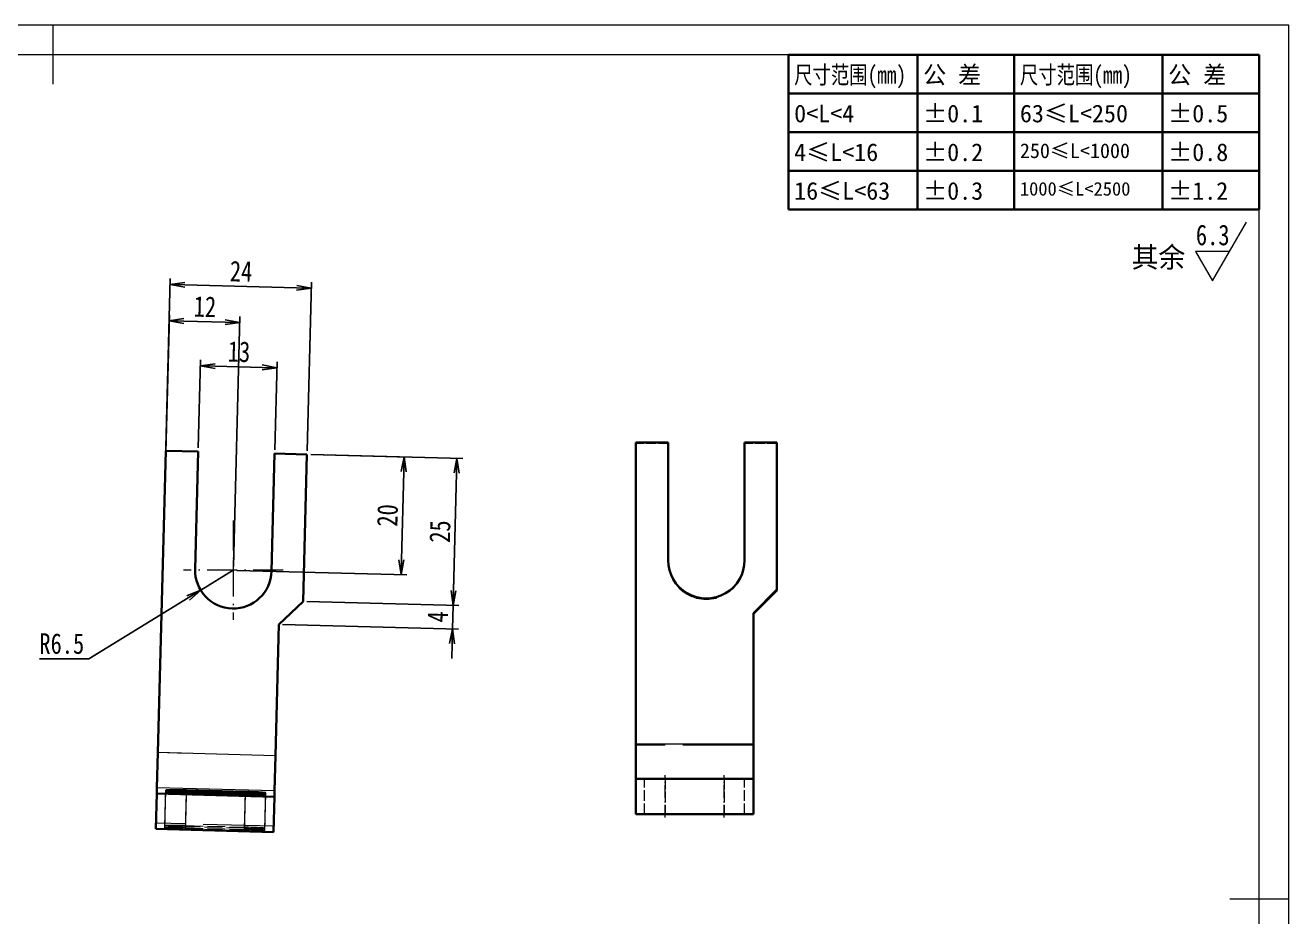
# Model space of a CAD drawing. Header units: millimetres. Extents: x -15766 to 80009, y -9701 to 15159.
# Drawn here: x 8024 to 8238.7, y 13399.3 to 13550.7 of the extents above; entities that cross this region are included whole.
import ezdxf
from ezdxf.enums import TextEntityAlignment as Align

# ---------------------------------------------------------------- set-up
doc = ezdxf.new("R2010")
doc.units = ezdxf.units.MM
for name, pattern in [('CENTER-HOKUTO_1', [16, 13, -1, 1, -1]), ('DASHDOT', [18.5, 12, -3, 0.5, -3]), ('DASHED', [15, 12, -3]), ('HIDDEN-HOKUTO_1', [2, 1, -1])]:
    doc.linetypes.add(name, pattern=pattern)
doc.layers.get('DEFPOINTS').update_dxf_attribs({"lineweight": 18})
for name, color, linetype, lineweight in [('AM_7', 2, 'CENTER-HOKUTO_1', 18), ('AM_HID', 1, 'HIDDEN-HOKUTO_1', 18), ('AM_VIS', 7, 'Continuous', 18), ('CDRAFT0', 7, 'Continuous', 18), ('DIM', 253, 'Continuous', 20), ('title_frame', 7, 'Continuous', 18), ('word_dim', 9, 'Continuous', 18), ('尺寸线层', 3, 'Continuous', 18), ('粗实线层', 7, 'Continuous', 35), ('粗实线层_1', 7, 'Continuous', 15)]:
    doc.layers.add(name, color=color, linetype=linetype, lineweight=lineweight)
doc.styles.add('DIM', font='', dxfattribs={"width": 0.8})
doc.styles.get('DIM').set_extended_font_data('NSimSun')
doc.dimstyles.new('1-1$0', dxfattribs={"dimtxt": 3.5, "dimasz": 2.5, "dimexe": 1, "dimexo": 0.625, "dimgap": 0.8, "dimtad": 1, "dimdsep": 46, "dimtxsty": 'DIM', "dimblk": 'OPEN', "dimcen": 0, "dimdle": 5, "dimclrd": 256, "dimclre": 256, "dimclrt": 3, "dimazin": 3, "dimtfac": 0.5, "dimtmove": 0, "dimatfit": 3, "dimldrblk": 'OPEN', "dimfxl": 0, "dimtolj": 1, "dimarcsym": 0})
doc.dimstyles.new('1-1$4', dxfattribs={"dimtxt": 3.5, "dimasz": 2.5, "dimexe": 1, "dimexo": 0.625, "dimgap": 0.8, "dimtad": 1, "dimtih": 1, "dimtoh": 1, "dimzin": 12, "dimdsep": 46, "dimtxsty": 'DIM', "dimblk": 'OPEN', "dimcen": 0, "dimdle": 5, "dimclrd": 256, "dimclre": 256, "dimclrt": 3, "dimazin": 3, "dimtfac": 0.5, "dimtmove": 0, "dimatfit": 3, "dimldrblk": 'OPEN', "dimfxl": 0, "dimtolj": 1, "dimarcsym": 0})

# ---------------------------------------------------------------- blocks, each defined once
blk = doc.blocks.new('*X588')
at = {"layer": 'CDRAFT0'}
for p, q in [((420, 297), (0, 297)), ((420, 0), (420, 297))]:
    blk.add_line(p, q, dxfattribs=at)
at = {"layer": '粗实线层_1'}
for p, q in [((210, 297), (210, 287)), ((415, 292), (25, 292)), ((415, 5), (415, 292)), ((420, 148.5), (410, 148.5))]:
    blk.add_line(p, q, dxfattribs=at)
blk = doc.blocks.new('自由公差_1')
at = {"layer": '粗实线层'}
for p, q in [((-80, 0), (0, 0)), ((-80, 0), (-80, -26.3)), ((-58.08, 0), (-58.08, -26.3)), ((-41.64, 0), (-41.64, -26.3)), ((-16.44, 0), (-16.44, -26.3)), ((0, 0), (0, -26.3)), ((-80, -6.58), (0, -6.58)), ((-80, -13.15), (0, -13.15)), ((-80, -19.73), (0, -19.73)), ((-80, -26.3), (0, -26.3))]:
    blk.add_line(p, q, dxfattribs=at)
at = {"layer": '尺寸线层', "linetype": 'Continuous', "attachment_point": 1, "line_spacing_factor": 0.9}
for s, insert, char_height, width in [('{\\W0.8;尺寸范围(mm)}', (-79.04, -1.92), 3, 22.6032), ('公 差', (-57.12, -1.92), 3, 22.6032), ('{\\W0.8;尺寸范围(mm)}', (-40.68, -1.92), 3, 22.6032), ('公 差', (-15.48, -1.92), 3, 22.6032), ('0<L<4', (-79.04, -8.49), 3, 22.6032), ('%%P0.1', (-57.12, -8.49), 3, 12.7119), ('63≤L<250', (-40.68, -8.49), 3, 22.6032), ('%%P0.5', (-15.48, -8.49), 3, 12.5771), ('4≤L<16', (-79.04, -15.07), 3, 22.6032), ('%%P0.2', (-57.12, -15.07), 3, 12.4769), ('250≤L<1000', (-40.68, -15.07), 2.5, 22.6032), ('%%P0.8', (-15.48, -15.07), 3, 13.0759), ('16≤L<63', (-79.04, -21.64), 3, 22.6032), ('%%P0.3', (-57.12, -21.64), 3, 12.7119), ('1000≤L<2500', (-40.68, -21.64), 2.3, 22.6032), ('%%P1.2', (-15.48, -21.64), 3, 12.8764)]:
    blk.add_mtext(s, dxfattribs=dict(at, insert=insert, char_height=char_height, width=width))
blk = doc.blocks.new('_OPEN')
at = {"color": 0, "linetype": 'ByBlock', "lineweight": -2}
for p, q in [((-1, 0.166667), (0, 0)), ((-1, -0.166667), (0, 0)), ((0, 0), (-1, 0))]:
    blk.add_line(p, q, dxfattribs=at)
blk = doc.blocks.new('*D929')
at = {"layer": 'DEFPOINTS', "color": 0, "transparency": 16777216}
for p in [(8072.64, 13506.06), (8047.91, 13478.44), (8071.9, 13477.82)]:
    blk.add_point(p, dxfattribs=at)
at = {"layer": 'word_dim', "linetype": 'Continuous', "lineweight": -2, "transparency": 16777216}
for p, q in [((8047.93, 13479.07), (8048.68, 13507.69)), ((8051.15, 13506.62), (8070.14, 13506.13)), ((8071.92, 13478.44), (8072.67, 13507.06))]:
    blk.add_line(p, q, dxfattribs=at)
at = {"layer": 'word_dim', "lineweight": -2, "transparency": 16777216, "xscale": 2.5, "yscale": 2.5, "zscale": 2.5}
for p, rotation in [((8048.65, 13506.69), 178.499877749675), ((8072.64, 13506.06), 358.499877749675)]:
    blk.add_blockref('_OPEN', p, dxfattribs=dict(at, rotation=rotation))
at = {"layer": 'word_dim', "color": 3, "transparency": 16777216, "insert": (8060.71, 13508.93), "char_height": 3.5, "attachment_point": 5, "rotation": 358.4999, "style": 'DIM'}
blk.add_mtext('\\A1;24', dxfattribs=at)
blk = doc.blocks.new('*D930')
at = {"layer": 'DEFPOINTS', "color": 0, "transparency": 16777216}
for p in [(8066.79, 13492.54), (8053.41, 13478.3), (8066.41, 13477.96)]:
    blk.add_point(p, dxfattribs=at)
at = {"layer": 'word_dim', "linetype": 'Continuous', "lineweight": -2, "transparency": 16777216}
for p, q in [((8053.43, 13478.92), (8053.82, 13493.88)), ((8066.42, 13478.58), (8066.81, 13493.54)), ((8056.29, 13492.82), (8064.29, 13492.61))]:
    blk.add_line(p, q, dxfattribs=at)
at = {"layer": 'word_dim', "lineweight": -2, "transparency": 16777216, "xscale": 2.5, "yscale": 2.5, "zscale": 2.5}
for p, rotation in [((8053.79, 13492.88), 178.4992546463609), ((8066.79, 13492.54), 358.499254646361)]:
    blk.add_blockref('_OPEN', p, dxfattribs=dict(at, rotation=rotation))
at = {"layer": 'word_dim', "color": 3, "transparency": 16777216, "insert": (8060.36, 13495.26), "char_height": 3.5, "attachment_point": 5, "rotation": 358.4993, "style": 'DIM'}
blk.add_mtext('\\A1;13', dxfattribs=at)
blk = doc.blocks.new('*D931')
at = {"layer": 'DEFPOINTS', "color": 0, "transparency": 16777216}
for p in [(8048.49, 13500.54), (8047.39, 13458.45), (8059.38, 13458.14)]:
    blk.add_point(p, dxfattribs=at)
at = {"layer": 'word_dim', "linetype": 'Continuous', "lineweight": -2, "transparency": 16777216}
for p, q in [((8047.4, 13459.08), (8048.52, 13501.54)), ((8057.99, 13500.29), (8050.99, 13500.47)), ((8059.4, 13458.76), (8060.51, 13501.23))]:
    blk.add_line(p, q, dxfattribs=at)
at = {"layer": 'word_dim', "lineweight": -2, "transparency": 16777216, "xscale": 2.5, "yscale": 2.5, "zscale": 2.5}
for p, rotation in [((8048.49, 13500.54), 178.4998694845923), ((8060.49, 13500.23), 358.4998694845924)]:
    blk.add_blockref('_OPEN', p, dxfattribs=dict(at, rotation=rotation))
at = {"layer": 'word_dim', "color": 3, "transparency": 16777216, "insert": (8054.56, 13502.93), "char_height": 3.5, "attachment_point": 5, "rotation": 358.4999, "style": 'DIM'}
blk.add_mtext('\\A1;12', dxfattribs=at)
blk = doc.blocks.new('*D932')
at = {"layer": 'DEFPOINTS', "color": 0, "transparency": 16777216}
for p in [(8071.9, 13477.82), (8088.4, 13477.38), (8059.38, 13458.14)]:
    blk.add_point(p, dxfattribs=at)
at = {"layer": 'word_dim', "linetype": 'Continuous', "lineweight": -2, "transparency": 16777216}
for p, q in [((8072.53, 13477.8), (8089.4, 13477.36)), ((8087.94, 13459.89), (8088.34, 13474.88)), ((8060.01, 13458.12), (8088.88, 13457.36))]:
    blk.add_line(p, q, dxfattribs=at)
at = {"layer": 'word_dim', "lineweight": -2, "transparency": 16777216, "xscale": 2.5, "yscale": 2.5, "zscale": 2.5}
for p, rotation in [((8088.4, 13477.38), 88.49925464624279), ((8087.88, 13457.39), 268.4992546462428)]:
    blk.add_blockref('_OPEN', p, dxfattribs=dict(at, rotation=rotation))
at = {"layer": 'word_dim', "color": 3, "transparency": 16777216, "insert": (8085.59, 13467.45), "char_height": 3.5, "attachment_point": 5, "rotation": 88.4993, "style": 'DIM'}
blk.add_mtext('\\A1;20', dxfattribs=at)
blk = doc.blocks.new('*D933')
at = {"layer": 'DEFPOINTS', "color": 0, "transparency": 16777216}
for p in [(8071.9, 13477.82), (8071.25, 13452.82), (8096.73, 13452.16)]:
    blk.add_point(p, dxfattribs=at)
at = {"layer": 'word_dim', "linetype": 'Continuous', "lineweight": -2, "transparency": 16777216}
for p, q in [((8072.53, 13477.8), (8098.39, 13477.12)), ((8097.32, 13474.65), (8096.8, 13454.66)), ((8071.87, 13452.81), (8097.73, 13452.13))]:
    blk.add_line(p, q, dxfattribs=at)
at = {"layer": 'word_dim', "lineweight": -2, "transparency": 16777216, "xscale": 2.5, "yscale": 2.5, "zscale": 2.5}
for p, rotation in [((8097.39, 13477.15), 88.49925464624282), ((8096.73, 13452.16), 268.4992546462428)]:
    blk.add_blockref('_OPEN', p, dxfattribs=dict(at, rotation=rotation))
at = {"layer": 'word_dim', "color": 3, "transparency": 16777216, "insert": (8094.51, 13464.72), "char_height": 3.5, "attachment_point": 5, "rotation": 88.4993, "style": 'DIM'}
blk.add_mtext('\\A1;25', dxfattribs=at)
blk = doc.blocks.new('*D934')
at = {"layer": 'DEFPOINTS', "color": 0, "transparency": 16777216}
for p in [(8071.25, 13452.82), (8067.15, 13448.93), (8096.63, 13448.16)]:
    blk.add_point(p, dxfattribs=at)
at = {"layer": 'word_dim', "linetype": 'Continuous', "lineweight": -2, "transparency": 16777216}
for p, q in [((8096.8, 13454.66), (8096.86, 13457.15)), ((8071.87, 13452.81), (8097.73, 13452.13)), ((8096.73, 13452.16), (8096.63, 13448.16)), ((8067.77, 13448.91), (8097.63, 13448.13)), ((8096.56, 13445.66), (8096.5, 13443.16))]:
    blk.add_line(p, q, dxfattribs=at)
at = {"layer": 'word_dim', "lineweight": -2, "transparency": 16777216, "xscale": 2.5, "yscale": 2.5, "zscale": 2.5}
for p, rotation in [((8096.73, 13452.16), 268.4992546462428), ((8096.63, 13448.16), 88.49925464624279)]:
    blk.add_blockref('_OPEN', p, dxfattribs=dict(at, rotation=rotation))
at = {"layer": 'word_dim', "color": 3, "transparency": 16777216, "insert": (8094.13, 13450.22), "char_height": 3.5, "attachment_point": 5, "rotation": 88.4993, "style": 'DIM'}
blk.add_mtext('\\A1;4', dxfattribs=at)
blk = doc.blocks.new('*D935')
at = {"layer": 'DEFPOINTS', "color": 0, "transparency": 16777216}
for p in [(8059.38, 13458.14), (8053.84, 13454.74)]:
    blk.add_point(p, dxfattribs=at)
at = {"layer": 'word_dim', "linetype": 'Continuous', "lineweight": -2, "transparency": 16777216}
for p, q in [((8059.38, 13458.14), (8053.84, 13454.74)), ((8034.86, 13443.1), (8051.71, 13453.43)), ((8026.44, 13443.1), (8034.86, 13443.1))]:
    blk.add_line(p, q, dxfattribs=at)
at = {"layer": 'word_dim', "lineweight": -2, "transparency": 16777216, "xscale": 2.5, "yscale": 2.5, "zscale": 2.5, "rotation": 31.50375113062553}
blk.add_blockref('_OPEN', (8053.84, 13454.74), dxfattribs=at)
at = {"layer": 'word_dim', "color": 3, "transparency": 16777216, "insert": (8030.24, 13445.65), "char_height": 3.5, "attachment_point": 5, "style": 'DIM'}
blk.add_mtext('\\A1;R6.5', dxfattribs=at)

msp = doc.modelspace()

# ---------------------------------------------------------------- linework, layer by layer
at = {"color": 7, "lineweight": 13}
for p, q in [((8066.56202, 13426.62787), (8046.56885, 13427.15131)), ((8147.7663, 13428.55609), (8127.7663, 13428.55609)), ((8066.40528, 13420.6319), (8046.41211, 13421.15546))]:
    msp.add_line(p, q, dxfattribs=at)
at = {"color": 7, "lineweight": 13, "ltscale": 0.004582}
for p, q in [((8051.40284, 13420.74176), (8051.39795, 13420.55854)), ((8051.39258, 13420.34919), (8051.3877, 13420.16596)), ((8061.38916, 13420.08747), (8061.38428, 13419.90424))]:
    msp.add_line(p, q, dxfattribs=at)
at = {"color": 7, "lineweight": 13, "ltscale": 0.004579}
msp.add_line((8061.39942, 13420.47992), (8061.39454, 13420.29682), dxfattribs=at)
at = {"layer": 'AM_7', "linetype": 'DASHDOT', "lineweight": 13, "ltscale": 0.422501}
msp.add_line((8059.38428, 13466.58661), (8059.38428, 13449.68659), dxfattribs=at)
at = {"layer": 'AM_7', "linetype": 'DASHDOT', "lineweight": 13, "ltscale": 0.422498}
msp.add_line((8067.83448, 13458.13666), (8050.93457, 13458.13666), dxfattribs=at)
at = {"layer": 'AM_7', "linetype": 'DASHDOT', "lineweight": 13, "ltscale": 0.179999}
for p, q in [((8132.7663, 13416.11322), (8132.7663, 13423.31317)), ((8142.7663, 13416.11322), (8142.7663, 13423.31317))]:
    msp.add_line(p, q, dxfattribs=at)
at = {"layer": 'AM_HID', "linetype": 'DASHED', "lineweight": 13, "ltscale": 0.1375}
for p, q in [((8133.2663, 13479.69159), (8127.7663, 13479.69159)), ((8151.7663, 13479.69159), (8146.2663, 13479.69159))]:
    msp.add_line(p, q, dxfattribs=at)
at = {"layer": 'AM_HID', "linetype": 'DASHED', "lineweight": 13, "ltscale": 0.003928}
for p, q in [((8133.2663, 13459.69843), (8133.2663, 13459.85553)), ((8146.2663, 13459.69843), (8146.2663, 13459.85553))]:
    msp.add_line(p, q, dxfattribs=at)
at = {"layer": 'AM_HID', "linetype": 'DASHED', "lineweight": 13}
for p, q in [((8066.56202, 13426.62787), (8046.56885, 13427.15131)), ((8147.7663, 13428.39911), (8127.7663, 13428.39911)), ((8066.24805, 13414.63605), (8046.25489, 13415.15961))]:
    msp.add_line(p, q, dxfattribs=at)
at = {"layer": 'AM_HID', "linetype": 'DASHED', "lineweight": 13, "ltscale": 0.15}
for p, q in [((8129.2663, 13416.7132), (8129.2663, 13422.7132)), ((8129.2663, 13416.7132), (8129.2663, 13422.7132)), ((8132.7663, 13422.7132), (8132.7663, 13416.7132)), ((8132.7663, 13422.7132), (8132.7663, 13416.7132)), ((8132.7663, 13422.7132), (8132.7663, 13416.7132)), ((8132.7663, 13422.7132), (8132.7663, 13416.7132)), ((8142.7663, 13422.7132), (8142.7663, 13416.7132)), ((8142.7663, 13422.7132), (8142.7663, 13416.7132)), ((8142.7663, 13422.7132), (8142.7663, 13416.7132)), ((8142.7663, 13422.7132), (8142.7663, 13416.7132)), ((8146.2663, 13416.7132), (8146.2663, 13422.7132)), ((8146.2663, 13416.7132), (8146.2663, 13422.7132))]:
    msp.add_line(p, q, dxfattribs=at)
at = {"layer": 'AM_HID', "linetype": 'DASHED', "lineweight": 13, "ltscale": 0.149951}
for p, q in [((8047.74463, 13414.74579), (8047.90186, 13420.74176)), ((8064.72852, 13413.90827), (8064.88575, 13419.90424))]:
    msp.add_line(p, q, dxfattribs=at)
at = {"layer": 'AM_HID', "linetype": 'DASHED', "lineweight": 13, "ltscale": 0.149947}
for p, q in [((8051.39795, 13420.55854), (8051.24122, 13414.56269)), ((8051.3877, 13420.16596), (8051.23096, 13414.17011)), ((8061.38428, 13419.90424), (8061.22754, 13413.90839))]:
    msp.add_line(p, q, dxfattribs=at)
at = {"layer": 'AM_HID', "linetype": 'DASHED', "lineweight": 13, "ltscale": 0.145368}
msp.add_line((8051.39795, 13420.55854), (8051.2461, 13414.74579), dxfattribs=at)
at = {"layer": 'AM_HID', "linetype": 'DASHED', "lineweight": 13, "ltscale": 0.149948}
for p, q in [((8047.73438, 13414.35334), (8047.89161, 13420.34919)), ((8064.73877, 13414.30085), (8064.896, 13420.2967))]:
    msp.add_line(p, q, dxfattribs=at)
at = {"layer": 'AM_HID', "linetype": 'DASHED', "lineweight": 13, "ltscale": 0.145365}
msp.add_line((8051.3877, 13420.16596), (8051.23536, 13414.35334), dxfattribs=at)
at = {"layer": 'AM_HID', "linetype": 'DASHED', "lineweight": 13, "ltscale": 0.145369}
for p, q in [((8061.38428, 13419.90424), (8061.23194, 13414.0915)), ((8061.39454, 13420.29682), (8061.24219, 13414.48407))]:
    msp.add_line(p, q, dxfattribs=at)
at = {"layer": 'AM_HID', "linetype": 'DASHED', "lineweight": 13, "ltscale": 0.14995}
msp.add_line((8061.39454, 13420.29682), (8061.2378, 13414.30085), dxfattribs=at)
at = {"layer": 'AM_HID', "linetype": 'DASHED', "lineweight": 13, "ltscale": 0.25}
for p, q in [((8061.22754, 13413.90839), (8051.23096, 13414.17011)), ((8051.23536, 13414.35334), (8061.23194, 13414.0915)), ((8061.2378, 13414.30085), (8051.24122, 13414.56269))]:
    msp.add_line(p, q, dxfattribs=at)
at = {"layer": 'AM_HID', "linetype": 'DASHED', "lineweight": 13, "ltscale": 0.249988}
msp.add_line((8051.2461, 13414.74579), (8061.24219, 13414.48407), dxfattribs=at)
at = {"layer": 'AM_HID', "linetype": 'DASHED', "lineweight": 13}
for centre, major_axis, ratio, start_param, end_param in [((8139.7663, 13459.69843), (-6.5, 0), 0.999657, 6.283185307, 9.424777961), ((8051.2334, 13414.26166), (3.49902, -0.09167), 0.026177, 3.141592654, 4.71238898), ((8051.2334, 13414.26166), (3.49902, -0.09167), 0.026177, 1.570796327, 3.141592654), ((8051.24366, 13414.65424), (3.49902, -0.09167), 0.026177, 3.141592654, 4.71238898), ((8051.24366, 13414.65424), (3.49902, -0.09167), 0.026177, 1.570796327, 3.141592654), ((8061.22999, 13413.99994), (3.49902, -0.09167), 0.026177, 0, 1.570796327), ((8061.24024, 13414.39252), (3.49902, -0.09167), 0.026177, 4.71238898, 6.283219866), ((8061.24024, 13414.39252), (3.49902, -0.09167), 0.026177, 0.000034559, 1.570796327), ((8061.22999, 13413.99994), (3.49902, -0.09167), 0.026177, 4.71238898, 6.283185307)]:
    msp.add_ellipse(centre, major_axis=major_axis, ratio=ratio, start_param=start_param, end_param=end_param, dxfattribs=at)
at = {"layer": 'AM_VIS', "lineweight": 35}
for p, q in [((8047.91211, 13478.44391), (8046.56885, 13427.15131)), ((8127.7663, 13479.8487), (8127.7663, 13428.55609)), ((8151.7663, 13454.85724), (8151.7663, 13479.8487)), ((8065.88233, 13457.9665), (8066.40577, 13477.95966)), ((8071.24952, 13452.82416), (8071.90381, 13477.81562)), ((8147.7663, 13450.85858), (8147.7663, 13428.55609)), ((8067.146, 13448.93024), (8066.56202, 13426.62787)), ((8147.7663, 13422.7132), (8127.7663, 13422.7132)), ((8066.3794, 13419.65558), (8046.38624, 13420.17914)), ((8147.7663, 13416.7132), (8127.7663, 13416.7132)), ((8066.22266, 13413.65973), (8046.2295, 13414.18329))]:
    msp.add_line(p, q, dxfattribs=at)
at = {"layer": 'AM_VIS', "lineweight": 35, "ltscale": 0.137498}
for p, q in [((8053.41016, 13478.29987), (8047.91211, 13478.44391)), ((8071.90381, 13477.81562), (8066.40577, 13477.95966))]:
    msp.add_line(p, q, dxfattribs=at)
at = {"layer": 'AM_VIS', "lineweight": 35, "ltscale": 0.1375}
for p, q in [((8133.2663, 13479.8487), (8127.7663, 13479.8487)), ((8151.7663, 13479.8487), (8146.2663, 13479.8487))]:
    msp.add_line(p, q, dxfattribs=at)
at = {"layer": 'AM_VIS', "lineweight": 35, "ltscale": 0.499829}
for p, q in [((8133.2663, 13479.8487), (8133.2663, 13459.85553)), ((8146.2663, 13459.85553), (8146.2663, 13479.8487))]:
    msp.add_line(p, q, dxfattribs=at)
at = {"layer": 'AM_VIS', "lineweight": 35, "ltscale": 0.499997}
msp.add_line((8053.41016, 13478.29987), (8052.88672, 13458.30683), dxfattribs=at)
at = {"layer": 'AM_VIS', "lineweight": 35, "ltscale": 0.141398}
msp.add_line((8147.7663, 13450.85858), (8151.7663, 13454.85724), dxfattribs=at)
at = {"layer": 'AM_VIS', "lineweight": 35, "ltscale": 0.003928}
msp.add_line((8151.7663, 13454.70014), (8151.7663, 13454.85724), dxfattribs=at)
at = {"layer": 'AM_VIS', "lineweight": 35, "ltscale": 0.141425}
msp.add_line((8067.146, 13448.93024), (8071.24952, 13452.82416), dxfattribs=at)
at = {"layer": 'AM_VIS', "lineweight": 35, "ltscale": 0.141395}
msp.add_line((8147.7663, 13450.7016), (8151.7663, 13454.70014), dxfattribs=at)
at = {"layer": 'AM_VIS', "lineweight": 35, "ltscale": 0.149947}
for p, q in [((8046.41211, 13421.15546), (8046.56885, 13427.15131)), ((8046.38624, 13420.17914), (8046.2295, 13414.18329)), ((8066.3794, 13419.65558), (8066.22266, 13413.65973))]:
    msp.add_line(p, q, dxfattribs=at)
at = {"layer": 'AM_VIS', "lineweight": 35, "ltscale": 0.146072}
for p, q in [((8127.7663, 13422.7132), (8127.7663, 13428.55609)), ((8147.7663, 13422.7132), (8147.7663, 13428.55609))]:
    msp.add_line(p, q, dxfattribs=at)
at = {"layer": 'AM_VIS', "lineweight": 35, "ltscale": 0.14995}
msp.add_line((8066.40528, 13420.6319), (8066.56202, 13426.62787), dxfattribs=at)
at = {"layer": 'AM_VIS', "lineweight": 35, "ltscale": 0.15}
for p, q in [((8127.7663, 13422.7132), (8127.7663, 13416.7132)), ((8147.7663, 13422.7132), (8147.7663, 13416.7132))]:
    msp.add_line(p, q, dxfattribs=at)
at = {"layer": 'AM_VIS', "lineweight": 35, "ltscale": 0.024417}
for p, q in [((8046.41211, 13421.15546), (8046.38624, 13420.17914)), ((8066.40528, 13420.6319), (8066.3794, 13419.65558))]:
    msp.add_line(p, q, dxfattribs=at)
at = {"layer": 'AM_VIS', "lineweight": 35, "ltscale": 0.25}
for p, q in [((8061.39454, 13420.29682), (8051.39795, 13420.55854)), ((8051.40284, 13420.74176), (8061.39942, 13420.47992)), ((8061.38428, 13419.90424), (8051.3877, 13420.16596)), ((8051.39258, 13420.34919), (8061.38916, 13420.08747))]:
    msp.add_line(p, q, dxfattribs=at)
at = {"layer": 'AM_VIS', "lineweight": 35}
msp.add_arc((8059.38428, 13458.13666), 6.5, 178.5, 358.5, dxfattribs=at)
for centre, major_axis, ratio, start_param, end_param in [((8139.7663, 13459.85553), (-6.5, 0), 0.999657, 6.283185307, 9.424777961), ((8051.4004, 13420.65009), (3.49902, -0.09167), 0.026177, 3.141592654, 4.71238898), ((8051.4004, 13420.65009), (3.49902, -0.09167), 0.026177, 1.570796327, 3.141592654), ((8061.39698, 13420.38837), (3.49902, -0.09167), 0.026177, 0, 1.570796327), ((8051.39014, 13420.25763), (3.49902, -0.09167), 0.026177, 3.141592654, 4.71238898), ((8051.39014, 13420.25763), (3.49902, -0.09167), 0.026177, 1.570796327, 3.141592654), ((8061.38672, 13419.99579), (3.49902, -0.09167), 0.026177, 4.71238898, 6.283185307), ((8061.38672, 13419.99579), (3.49902, -0.09167), 0.026177, 0, 1.570796327), ((8061.39698, 13420.38837), (3.49902, -0.09167), 0.026177, 4.71238898, 6.283185307)]:
    msp.add_ellipse(centre, major_axis=major_axis, ratio=ratio, start_param=start_param, end_param=end_param, dxfattribs=at)
at = {"layer": 'DIM'}
for p, q in [((8225.78057, 13507.30629), (8231.55407, 13517.30629)), ((8228.66732, 13512.30629), (8222.89382, 13512.30629)), ((8222.89382, 13512.30629), (8225.78057, 13507.30629))]:
    msp.add_line(p, q, dxfattribs=at)

# ---------------------------------------------------------------- block references
at = {"layer": 'title_frame'}
for name, p in [('*X588', (7818.72545, 13253.73384)), ('自由公差_1', (8233.72545, 13545.73384))]:
    msp.add_blockref(name, p, dxfattribs=at)

# ---------------------------------------------------------------- texts
at = {"layer": 'DIM', "color": 2, "style": 'DIM', "width": 0.8}
msp.add_attdef('6.3', text='0.0', height=3.5, dxfattribs=at).set_placement((8228.66732, 13512.30629), align=Align.BOTTOM_RIGHT)
at = {"layer": 'word_dim', "linetype": 'Continuous', "insert": (8212.04061, 13513.07215), "char_height": 3.5, "width": 10.860604, "attachment_point": 1}
msp.add_mtext('{\\C3;其余}', dxfattribs=at)

# ---------------------------------------------------------------- dimensions: what is measured, and where the dimension line sits
at = {"layer": 'word_dim', "color": 3}
for p1, p2, distance, picture, middle in [((8047.91211, 13478.44391), (8071.90381, 13477.81562), 28.25592, '*D929', (8060.71443, 13508.92513)), ((8059.38428, 13458.13666), (8047.38853, 13458.45081), -42.10398, '*D931', (8054.55541, 13502.93241)), ((8053.41016, 13478.29987), (8066.40576, 13477.9594), 14.58788, '*D930', (8060.3568, 13495.26164))]:
    dim = msp.add_aligned_dim(p1=p1, p2=p2, distance=distance, dimstyle='1-1$0', dxfattribs=at)
    dim.commit()
    dim.dimension.update_dxf_attribs({"geometry": picture, "text_midpoint": middle})
for base, p1, p2, picture, middle in [((8088.40241, 13477.38337), (8059.38428, 13458.1366), (8071.90381, 13477.81562), '*D932', (8085.59138, 13467.45351)), ((8096.73354, 13452.15651), (8071.90381, 13477.81562), (8071.24952, 13452.82416), '*D933', (8094.51178, 13464.71901)), ((8096.62877, 13448.15782), (8071.24952, 13452.82416), (8067.146, 13448.93024), '*D934', (8094.13203, 13450.22395))]:
    dim = msp.add_linear_dim(base=base, p1=p1, p2=p2, angle=88.4992546, dimstyle='1-1$0', dxfattribs=at)
    dim.commit()
    dim.dimension.update_dxf_attribs({"geometry": picture, "text_midpoint": middle})
dim = msp.add_radius_dim(center=(8059.38428, 13458.13666), mpoint=(8053.84234, 13454.74006), dimstyle='1-1$4', dxfattribs=at)
dim.commit()
dim.dimension.update_dxf_attribs({"geometry": '*D935', "text_midpoint": (8030.2402, 13443.10409), "dimtype": 164})

doc.saveas('drawing.dxf')
